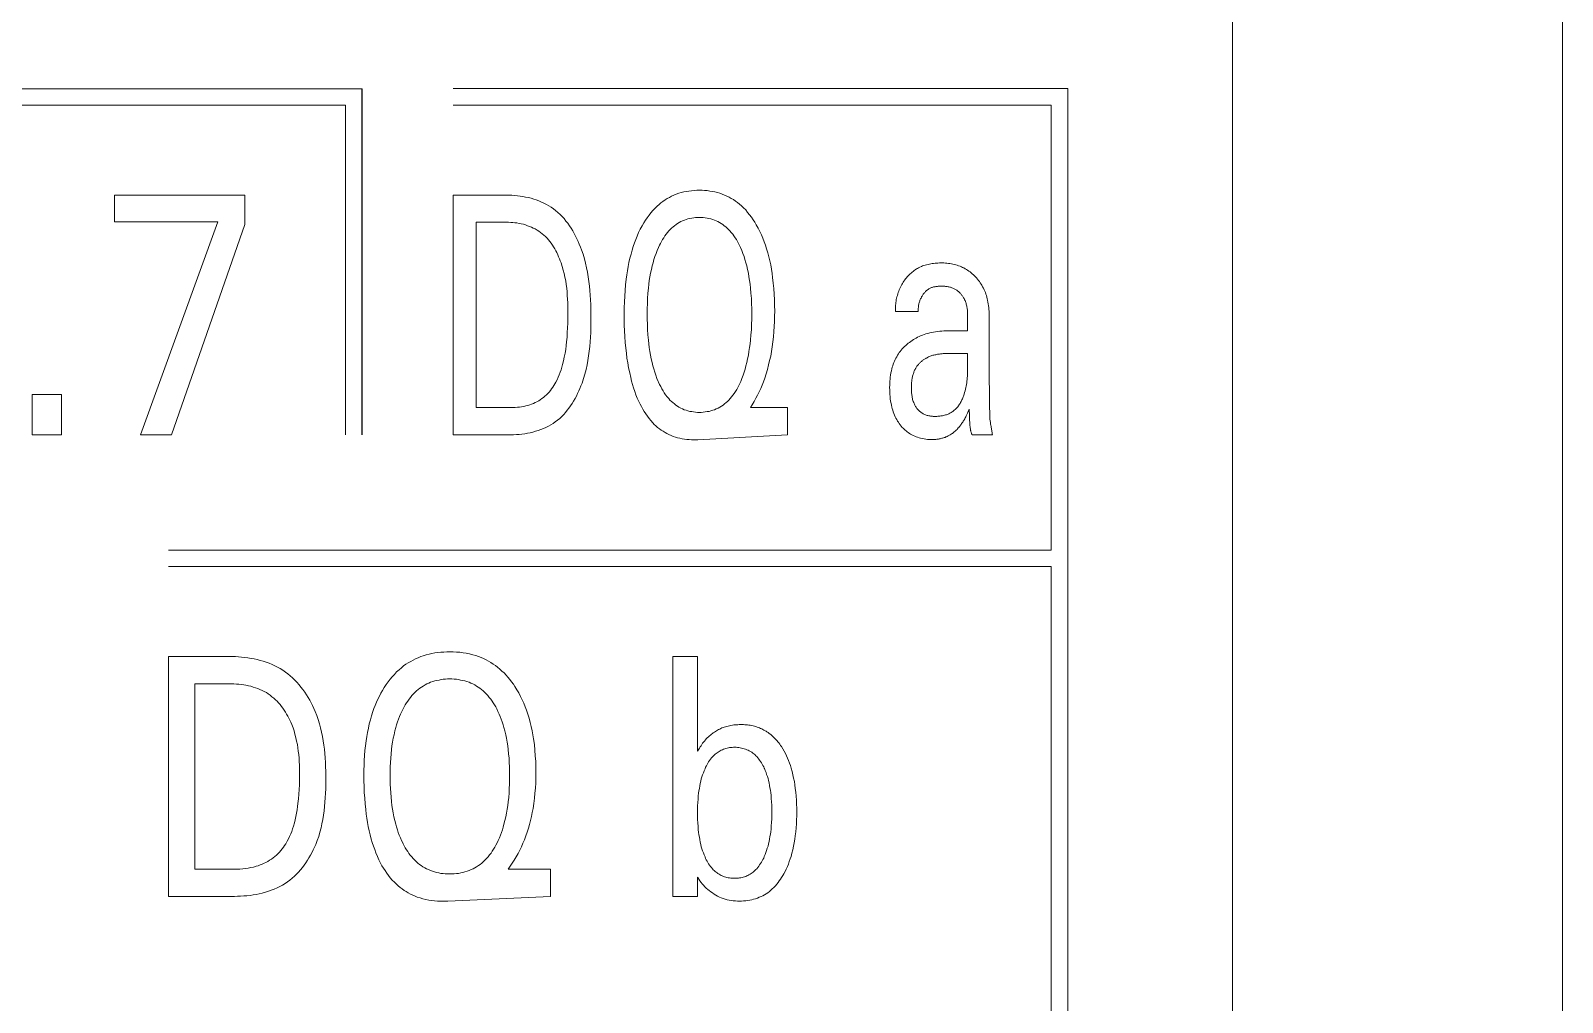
# Model space of a CAD drawing. Header units: millimetres. Extents: x 0 to 420, y 0 to 297.
# Drawn here: x 235.7 to 245.92, y 147.79 to 154.27 of the extents above; entities that cross this region are included whole.
import ezdxf

# ---------------------------------------------------------------- set-up
doc = ezdxf.new("R2010")
doc.units = ezdxf.units.MM
doc.layers.add('eProC - L2', color=41, linetype='Continuous', lineweight=20)

msp = doc.modelspace()

# ---------------------------------------------------------------- linework, layer by layer
at = {"layer": 'eProC - L2', "linetype": 'Continuous'}
for p, q in [((245.924, 167.515), (245.924, 121.115)), ((243.724, 127.543), (243.724, 160.901)), ((237.916, 153.885), (206.884, 153.885)), ((237.915, 151.575), (237.915, 153.885)), ((237.916, 151.575), (237.916, 153.885)), ((238.524, 153.886), (242.624, 153.886)), ((242.624, 153.886), (242.624, 144.846)), ((237.806, 153.775), (206.994, 153.775)), ((237.805, 151.575), (237.805, 153.775)), ((237.806, 151.575), (237.806, 153.775)), ((238.524, 153.776), (242.514, 153.776)), ((242.514, 153.776), (242.514, 150.806)), ((236.264, 152.996), (236.264, 153.175)), ((236.264, 153.175), (237.134, 153.175)), ((237.134, 153.175), (237.134, 152.979)), ((238.524, 151.575), (238.524, 153.175)), ((238.524, 153.175), (238.879, 153.175)), ((236.954, 152.996), (236.264, 152.996)), ((236.437, 151.575), (236.954, 152.996)), ((238.677, 152.994), (238.677, 151.757)), ((238.879, 152.994), (238.677, 152.994)), ((237.134, 152.979), (236.643, 151.575)), ((241.626, 152.399), (241.475, 152.399)), ((241.956, 152.269), (241.956, 152.364)), ((242.1, 152.364), (242.1, 151.976)), ((241.826, 152.269), (241.956, 152.269)), ((241.956, 152.118), (241.824, 152.118)), ((242.102, 151.808), (242.101, 151.892)), ((235.714, 151.575), (235.714, 151.845)), ((235.714, 151.845), (235.911, 151.845)), ((235.911, 151.845), (235.911, 151.575)), ((240.519, 151.776), (240.507, 151.757)), ((242.102, 151.746), (242.102, 151.808)), ((238.677, 151.757), (238.91, 151.757)), ((240.507, 151.757), (240.754, 151.757)), ((240.754, 151.757), (240.754, 151.575)), ((241.968, 151.704), (241.969, 151.674)), ((235.911, 151.575), (235.714, 151.575)), ((236.643, 151.575), (236.437, 151.575)), ((238.909, 151.575), (238.524, 151.575)), ((240.754, 151.575), (240.155, 151.543)), ((242.121, 151.575), (241.985, 151.575)), ((236.624, 150.806), (242.514, 150.806)), ((236.624, 150.696), (242.514, 150.696)), ((242.514, 150.696), (242.514, 144.845)), ((236.624, 148.495), (236.624, 150.095)), ((236.624, 150.095), (237.029, 150.095)), ((239.989, 148.495), (239.989, 150.095)), ((239.989, 150.095), (240.154, 150.095)), ((240.154, 150.095), (240.154, 149.465)), ((236.799, 149.914), (236.799, 148.677)), ((237.029, 149.914), (236.799, 149.914)), ((240.154, 149.465), (240.166, 149.485)), ((238.904, 148.696), (238.89, 148.677)), ((236.799, 148.677), (237.065, 148.677)), ((238.89, 148.677), (239.173, 148.677)), ((239.173, 148.677), (239.173, 148.495)), ((240.154, 148.624), (240.154, 148.495)), ((240.155, 148.621), (240.154, 148.624)), ((237.064, 148.495), (236.624, 148.495)), ((239.173, 148.495), (238.488, 148.463)), ((240.154, 148.495), (239.989, 148.495))]:
    msp.add_line(p, q, dxfattribs=at)
for points in [[(240.519, 151.776), (240.531, 151.797), (240.543, 151.819), (240.554, 151.84), (240.565, 151.862), (240.575, 151.885), (240.585, 151.907), (240.594, 151.93), (240.602, 151.953), (240.612, 151.983), (240.62, 152.012), (240.628, 152.042), (240.635, 152.071), (240.642, 152.101), (240.647, 152.131), (240.652, 152.162), (240.657, 152.196), (240.66, 152.23), (240.663, 152.264), (240.666, 152.298), (240.667, 152.332), (240.668, 152.367), (240.669, 152.401), (240.668, 152.439), (240.667, 152.476), (240.666, 152.514), (240.663, 152.551), (240.659, 152.588), (240.655, 152.626), (240.651, 152.653), (240.647, 152.681), (240.642, 152.709), (240.636, 152.736), (240.629, 152.763), (240.622, 152.79), (240.614, 152.817), (240.607, 152.841), (240.598, 152.864), (240.589, 152.887), (240.58, 152.91), (240.569, 152.932), (240.558, 152.954), (240.546, 152.976), (240.536, 152.994), (240.525, 153.011), (240.513, 153.028), (240.501, 153.044), (240.488, 153.06), (240.475, 153.076), (240.46, 153.09), (240.446, 153.104), (240.433, 153.115), (240.42, 153.126), (240.407, 153.135), (240.393, 153.145), (240.379, 153.153), (240.364, 153.161), (240.349, 153.169), (240.334, 153.175), (240.319, 153.182), (240.303, 153.187), (240.286, 153.192), (240.269, 153.196), (240.252, 153.2), (240.235, 153.202), (240.218, 153.205), (240.201, 153.206), (240.184, 153.207), (240.166, 153.207), (240.149, 153.207), (240.131, 153.206), (240.114, 153.204), (240.096, 153.202), (240.079, 153.199), (240.062, 153.196), (240.045, 153.192), (240.028, 153.187), (240.012, 153.181), (239.996, 153.175), (239.981, 153.168), (239.966, 153.16), (239.952, 153.152), (239.937, 153.143), (239.923, 153.133), (239.91, 153.123), (239.897, 153.113), (239.884, 153.101), (239.87, 153.087), (239.856, 153.072), (239.842, 153.057), (239.83, 153.041), (239.818, 153.024), (239.806, 153.007), (239.795, 152.99)], [(238.909, 151.575), (238.927, 151.576), (238.945, 151.577), (238.964, 151.578), (238.982, 151.58), (239.001, 151.582), (239.019, 151.586), (239.037, 151.589), (239.055, 151.594), (239.073, 151.599), (239.091, 151.604), (239.108, 151.61), (239.126, 151.617), (239.142, 151.625), (239.159, 151.633), (239.175, 151.642), (239.19, 151.652), (239.205, 151.662), (239.22, 151.673), (239.234, 151.685), (239.248, 151.697), (239.261, 151.711), (239.273, 151.724), (239.285, 151.739), (239.296, 151.754), (239.307, 151.769), (239.318, 151.784), (239.327, 151.801), (239.337, 151.817), (239.346, 151.834), (239.354, 151.851), (239.362, 151.868), (239.369, 151.885), (239.376, 151.903), (239.383, 151.921), (239.393, 151.951), (239.402, 151.981), (239.41, 152.011), (239.417, 152.042), (239.422, 152.072), (239.427, 152.103), (239.431, 152.134), (239.435, 152.165), (239.437, 152.196), (239.439, 152.227), (239.441, 152.258), (239.442, 152.29), (239.442, 152.321), (239.442, 152.352), (239.442, 152.383), (239.442, 152.414), (239.441, 152.445), (239.44, 152.476), (239.438, 152.507), (239.435, 152.538), (239.433, 152.568), (239.429, 152.599), (239.425, 152.629), (239.419, 152.66), (239.413, 152.69), (239.406, 152.72), (239.399, 152.75), (239.39, 152.78), (239.38, 152.81), (239.373, 152.828), (239.365, 152.847), (239.357, 152.865), (239.349, 152.884), (239.34, 152.902), (239.331, 152.919), (239.321, 152.937), (239.311, 152.954), (239.3, 152.971), (239.288, 152.987), (239.276, 153.002), (239.263, 153.018), (239.25, 153.032), (239.237, 153.046), (239.222, 153.06), (239.207, 153.072), (239.192, 153.084), (239.177, 153.094), (239.161, 153.104), (239.146, 153.113), (239.129, 153.121), (239.113, 153.129), (239.096, 153.136), (239.078, 153.143), (239.061, 153.148), (239.043, 153.154), (239.025, 153.158), (239.007, 153.162), (238.989, 153.166), (238.97, 153.169), (238.952, 153.171), (238.934, 153.173), (238.915, 153.174), (238.897, 153.175), (238.879, 153.175)], [(238.879, 152.994), (238.893, 152.994), (238.907, 152.993), (238.921, 152.992), (238.935, 152.991), (238.949, 152.989), (238.964, 152.986), (238.978, 152.983), (238.992, 152.98), (239.005, 152.976), (239.019, 152.971), (239.032, 152.966), (239.046, 152.961), (239.058, 152.955), (239.071, 152.949), (239.083, 152.942), (239.095, 152.934), (239.107, 152.926), (239.118, 152.917), (239.129, 152.908), (239.139, 152.898), (239.15, 152.888), (239.159, 152.877), (239.168, 152.865), (239.177, 152.854), (239.185, 152.842), (239.193, 152.829), (239.201, 152.817), (239.208, 152.804), (239.215, 152.791), (239.221, 152.777), (239.227, 152.764), (239.233, 152.75), (239.238, 152.736), (239.243, 152.722), (239.251, 152.699), (239.258, 152.675), (239.264, 152.651), (239.269, 152.627), (239.274, 152.603), (239.278, 152.579), (239.281, 152.554), (239.283, 152.53), (239.285, 152.505), (239.287, 152.481), (239.288, 152.456), (239.289, 152.432), (239.289, 152.407), (239.289, 152.383), (239.289, 152.352), (239.288, 152.32), (239.287, 152.289), (239.285, 152.258), (239.283, 152.227), (239.28, 152.196), (239.277, 152.171), (239.274, 152.145), (239.27, 152.12), (239.265, 152.094), (239.26, 152.069), (239.253, 152.044), (239.249, 152.027), (239.243, 152.01), (239.238, 151.993), (239.231, 151.976), (239.225, 151.959), (239.217, 151.943), (239.209, 151.927), (239.202, 151.915), (239.195, 151.904), (239.188, 151.893), (239.18, 151.882), (239.172, 151.871), (239.163, 151.861), (239.154, 151.851), (239.145, 151.842), (239.135, 151.833), (239.125, 151.824), (239.115, 151.817), (239.104, 151.809), (239.094, 151.803), (239.082, 151.796), (239.071, 151.79), (239.059, 151.785), (239.047, 151.78), (239.035, 151.776), (239.022, 151.772), (239.008, 151.768), (238.994, 151.765), (238.98, 151.762), (238.966, 151.76), (238.952, 151.759), (238.938, 151.758), (238.924, 151.757), (238.91, 151.757)], [(239.795, 152.99), (239.784, 152.969), (239.772, 152.947), (239.761, 152.925), (239.751, 152.902), (239.742, 152.879), (239.733, 152.856), (239.725, 152.832), (239.717, 152.808), (239.71, 152.781), (239.703, 152.754), (239.696, 152.726), (239.691, 152.698), (239.686, 152.67), (239.682, 152.642), (239.678, 152.614), (239.674, 152.576), (239.67, 152.538), (239.668, 152.5), (239.666, 152.462), (239.665, 152.423), (239.665, 152.385), (239.665, 152.346), (239.665, 152.308), (239.667, 152.269), (239.669, 152.231), (239.672, 152.192), (239.675, 152.154), (239.679, 152.121), (239.683, 152.088), (239.688, 152.055), (239.694, 152.022), (239.701, 151.99), (239.708, 151.958), (239.714, 151.934), (239.72, 151.911), (239.727, 151.888), (239.735, 151.865), (239.743, 151.842), (239.752, 151.82), (239.762, 151.798), (239.77, 151.781), (239.779, 151.764), (239.788, 151.747), (239.798, 151.731), (239.808, 151.715), (239.819, 151.7), (239.83, 151.685), (239.842, 151.67), (239.855, 151.656), (239.865, 151.645), (239.876, 151.635), (239.887, 151.625), (239.899, 151.616), (239.911, 151.607), (239.924, 151.599), (239.937, 151.591), (239.95, 151.584), (239.963, 151.577), (239.977, 151.571), (239.991, 151.565), (240.006, 151.56), (240.021, 151.556), (240.036, 151.552), (240.051, 151.549), (240.066, 151.547), (240.082, 151.545), (240.097, 151.544), (240.113, 151.543), (240.128, 151.543), (240.143, 151.543), (240.155, 151.543)], [(239.894, 151.926), (239.892, 151.932), (239.883, 151.952), (239.875, 151.973), (239.868, 151.993), (239.862, 152.015), (239.856, 152.036), (239.851, 152.057), (239.845, 152.082), (239.84, 152.107), (239.836, 152.132), (239.832, 152.157), (239.829, 152.182), (239.826, 152.208), (239.823, 152.243), (239.82, 152.278), (239.819, 152.313), (239.818, 152.348), (239.818, 152.383), (239.818, 152.417), (239.819, 152.452), (239.821, 152.486), (239.823, 152.521), (239.826, 152.555), (239.829, 152.58), (239.832, 152.605), (239.836, 152.629), (239.841, 152.654), (239.846, 152.679), (239.851, 152.703), (239.857, 152.724), (239.863, 152.745), (239.869, 152.765), (239.877, 152.786), (239.885, 152.806), (239.893, 152.826), (239.899, 152.84), (239.906, 152.853), (239.913, 152.866), (239.92, 152.878), (239.928, 152.891), (239.936, 152.903), (239.945, 152.915), (239.954, 152.926), (239.963, 152.937), (239.972, 152.946), (239.981, 152.955), (239.991, 152.963), (240, 152.971), (240.011, 152.979), (240.021, 152.986), (240.032, 152.992), (240.043, 152.998), (240.054, 153.004), (240.066, 153.008), (240.078, 153.013), (240.09, 153.016), (240.103, 153.019), (240.115, 153.022), (240.128, 153.023), (240.141, 153.025), (240.153, 153.026), (240.166, 153.026), (240.179, 153.026), (240.192, 153.025), (240.205, 153.023), (240.217, 153.022), (240.23, 153.019), (240.242, 153.016), (240.255, 153.013), (240.267, 153.008), (240.278, 153.004), (240.29, 152.998), (240.301, 152.992), (240.312, 152.986), (240.322, 152.979), (240.332, 152.971), (240.342, 152.963), (240.352, 152.955), (240.361, 152.946), (240.37, 152.937), (240.379, 152.926), (240.389, 152.915), (240.397, 152.903), (240.405, 152.891), (240.413, 152.878), (240.42, 152.866), (240.427, 152.853), (240.434, 152.839), (240.44, 152.826)], [(240.44, 152.826), (240.449, 152.806), (240.456, 152.786), (240.464, 152.766), (240.47, 152.745), (240.476, 152.724), (240.482, 152.703), (240.488, 152.679), (240.493, 152.654), (240.497, 152.629), (240.501, 152.605), (240.504, 152.58), (240.507, 152.555), (240.51, 152.521), (240.513, 152.486), (240.514, 152.452), (240.515, 152.417), (240.515, 152.383), (240.515, 152.348), (240.514, 152.313), (240.513, 152.277), (240.51, 152.242), (240.507, 152.207), (240.504, 152.182), (240.501, 152.157), (240.497, 152.132), (240.493, 152.107), (240.488, 152.082), (240.483, 152.057), (240.477, 152.035), (240.471, 152.014), (240.465, 151.993), (240.458, 151.973), (240.45, 151.952), (240.442, 151.932), (240.435, 151.918), (240.429, 151.904), (240.422, 151.891), (240.415, 151.878), (240.407, 151.865), (240.399, 151.852), (240.39, 151.84), (240.381, 151.828), (240.371, 151.817), (240.362, 151.807), (240.353, 151.798), (240.344, 151.79), (240.334, 151.782), (240.324, 151.774), (240.313, 151.767), (240.302, 151.76), (240.291, 151.754), (240.279, 151.748), (240.267, 151.743), (240.255, 151.739), (240.243, 151.735), (240.231, 151.732), (240.218, 151.73), (240.205, 151.728), (240.192, 151.726), (240.179, 151.725), (240.166, 151.725), (240.153, 151.725), (240.14, 151.726), (240.127, 151.728), (240.115, 151.73), (240.102, 151.732), (240.089, 151.735), (240.077, 151.739), (240.065, 151.743), (240.053, 151.748), (240.042, 151.754), (240.03, 151.76), (240.02, 151.767), (240.009, 151.774), (239.999, 151.782), (239.989, 151.79), (239.979, 151.798), (239.97, 151.807), (239.962, 151.817), (239.951, 151.829), (239.941, 151.842), (239.932, 151.855), (239.924, 151.869), (239.915, 151.883), (239.908, 151.897), (239.901, 151.911), (239.894, 151.926)], [(242.1, 152.364), (242.1, 152.376), (242.099, 152.388), (242.099, 152.4), (242.098, 152.412), (242.097, 152.424), (242.095, 152.437), (242.093, 152.449), (242.091, 152.461), (242.089, 152.473), (242.086, 152.483), (242.084, 152.494), (242.081, 152.504), (242.077, 152.514), (242.074, 152.524), (242.07, 152.534), (242.066, 152.544), (242.061, 152.554), (242.056, 152.564), (242.051, 152.573), (242.046, 152.581), (242.04, 152.59), (242.034, 152.598), (242.028, 152.606), (242.022, 152.614), (242.015, 152.622), (242.008, 152.63), (242.001, 152.637), (241.994, 152.644), (241.987, 152.65), (241.98, 152.656), (241.972, 152.663), (241.964, 152.668), (241.956, 152.674), (241.948, 152.679), (241.939, 152.684), (241.931, 152.689), (241.922, 152.693), (241.914, 152.697), (241.905, 152.701), (241.896, 152.704), (241.887, 152.707), (241.877, 152.71), (241.868, 152.712), (241.858, 152.715), (241.848, 152.717), (241.838, 152.718), (241.828, 152.719), (241.818, 152.72), (241.808, 152.721), (241.797, 152.722), (241.787, 152.722), (241.777, 152.722), (241.768, 152.722), (241.758, 152.721), (241.749, 152.721), (241.739, 152.72), (241.729, 152.719), (241.72, 152.718), (241.71, 152.716), (241.701, 152.715), (241.692, 152.713), (241.682, 152.71), (241.673, 152.708), (241.664, 152.705), (241.655, 152.702), (241.647, 152.698), (241.638, 152.695), (241.629, 152.69), (241.621, 152.686), (241.614, 152.682), (241.606, 152.677), (241.599, 152.672), (241.592, 152.666), (241.585, 152.661), (241.578, 152.655), (241.572, 152.649), (241.565, 152.643), (241.559, 152.636), (241.553, 152.63), (241.548, 152.623), (241.542, 152.616), (241.537, 152.609), (241.531, 152.601), (241.526, 152.594), (241.522, 152.586), (241.517, 152.578), (241.512, 152.57), (241.508, 152.561), (241.504, 152.552), (241.5, 152.543), (241.496, 152.534), (241.493, 152.525), (241.49, 152.516), (241.487, 152.506), (241.484, 152.497), (241.482, 152.487), (241.48, 152.478), (241.478, 152.468), (241.477, 152.459), (241.476, 152.449), (241.475, 152.44), (241.475, 152.43), (241.474, 152.42), (241.474, 152.411)], [(241.626, 152.399), (241.626, 152.404), (241.626, 152.409), (241.626, 152.415), (241.626, 152.42), (241.627, 152.425), (241.627, 152.431), (241.628, 152.436), (241.629, 152.441), (241.63, 152.447), (241.631, 152.452), (241.633, 152.457), (241.634, 152.462), (241.636, 152.468), (241.638, 152.473), (241.64, 152.478), (241.642, 152.483), (241.645, 152.488), (241.647, 152.493), (241.649, 152.497), (241.652, 152.501), (241.654, 152.505), (241.657, 152.509), (241.66, 152.513), (241.662, 152.517), (241.665, 152.521), (241.668, 152.525), (241.672, 152.528), (241.675, 152.532), (241.678, 152.535), (241.682, 152.538), (241.685, 152.541), (241.689, 152.544), (241.693, 152.546), (241.697, 152.549), (241.701, 152.551), (241.706, 152.554), (241.71, 152.556), (241.715, 152.558), (241.719, 152.559), (241.724, 152.561), (241.729, 152.562), (241.734, 152.563), (241.739, 152.564), (241.744, 152.565), (241.749, 152.566), (241.754, 152.566), (241.76, 152.567), (241.765, 152.567), (241.77, 152.568), (241.775, 152.568), (241.781, 152.568), (241.786, 152.568), (241.792, 152.568), (241.798, 152.567), (241.803, 152.567), (241.809, 152.566), (241.814, 152.566), (241.82, 152.565), (241.825, 152.564), (241.83, 152.563), (241.836, 152.561), (241.841, 152.56), (241.846, 152.558), (241.851, 152.557), (241.856, 152.555), (241.861, 152.552), (241.866, 152.55), (241.871, 152.548), (241.876, 152.545), (241.88, 152.542), (241.884, 152.54), (241.888, 152.537), (241.891, 152.534), (241.895, 152.531), (241.899, 152.528), (241.902, 152.524), (241.906, 152.521), (241.909, 152.517), (241.912, 152.514), (241.915, 152.51), (241.918, 152.506), (241.921, 152.502), (241.924, 152.498), (241.927, 152.494), (241.929, 152.49), (241.932, 152.486), (241.934, 152.481), (241.936, 152.477), (241.939, 152.471), (241.941, 152.465), (241.943, 152.459), (241.945, 152.453), (241.947, 152.447), (241.949, 152.441), (241.95, 152.434), (241.951, 152.428), (241.952, 152.422), (241.953, 152.415), (241.954, 152.409), (241.955, 152.402), (241.955, 152.396), (241.955, 152.389), (241.956, 152.383), (241.956, 152.376), (241.956, 152.37), (241.956, 152.364)], [(241.474, 152.411), (241.475, 152.409), (241.475, 152.408), (241.475, 152.407), (241.475, 152.406), (241.475, 152.405), (241.475, 152.404), (241.475, 152.402), (241.475, 152.401), (241.475, 152.4), (241.475, 152.399)], [(241.826, 152.269), (241.812, 152.269), (241.798, 152.269), (241.784, 152.268), (241.77, 152.267), (241.756, 152.265), (241.742, 152.263), (241.728, 152.261), (241.715, 152.258), (241.703, 152.255), (241.69, 152.252), (241.678, 152.249), (241.666, 152.244), (241.654, 152.24), (241.642, 152.235), (241.632, 152.231), (241.622, 152.226), (241.613, 152.221), (241.603, 152.216), (241.594, 152.211), (241.585, 152.205), (241.576, 152.199), (241.567, 152.192), (241.559, 152.186), (241.551, 152.179), (241.543, 152.172), (241.535, 152.164), (241.527, 152.157), (241.52, 152.149), (241.513, 152.141), (241.506, 152.132), (241.5, 152.124), (241.494, 152.115), (241.488, 152.106), (241.483, 152.096), (241.477, 152.087), (241.472, 152.077), (241.468, 152.067), (241.464, 152.057), (241.46, 152.046), (241.456, 152.036), (241.453, 152.026), (241.45, 152.015), (241.447, 152.002), (241.444, 151.988), (241.442, 151.974), (241.44, 151.961), (241.438, 151.947), (241.437, 151.933), (241.436, 151.919), (241.436, 151.906), (241.435, 151.892), (241.436, 151.876), (241.436, 151.861), (241.437, 151.845), (241.438, 151.83), (241.44, 151.815), (241.442, 151.799), (241.445, 151.784), (241.447, 151.773), (241.45, 151.761), (241.453, 151.75), (241.456, 151.739), (241.46, 151.728), (241.464, 151.717), (241.468, 151.706), (241.473, 151.695), (241.477, 151.686), (241.483, 151.677), (241.488, 151.667), (241.494, 151.659), (241.5, 151.65), (241.506, 151.641), (241.513, 151.633), (241.52, 151.625), (241.526, 151.619), (241.532, 151.613), (241.539, 151.606), (241.546, 151.601), (241.553, 151.595), (241.56, 151.59), (241.567, 151.585), (241.575, 151.58), (241.584, 151.575), (241.593, 151.57), (241.603, 151.566), (241.613, 151.562), (241.622, 151.559), (241.632, 151.556), (241.642, 151.553), (241.653, 151.55), (241.665, 151.548), (241.676, 151.546), (241.687, 151.545), (241.698, 151.544), (241.71, 151.544), (241.721, 151.544)], [(241.956, 152.118), (241.956, 152.023), (241.956, 152.011), (241.956, 152), (241.955, 151.989), (241.955, 151.978), (241.954, 151.967), (241.953, 151.956), (241.952, 151.945), (241.951, 151.934), (241.95, 151.923), (241.948, 151.912), (241.946, 151.901), (241.944, 151.891), (241.942, 151.88), (241.939, 151.869), (241.936, 151.858), (241.933, 151.847), (241.931, 151.841), (241.928, 151.834), (241.926, 151.828), (241.923, 151.822), (241.921, 151.815), (241.918, 151.809), (241.915, 151.803), (241.912, 151.797), (241.909, 151.791), (241.905, 151.785), (241.902, 151.779), (241.898, 151.774), (241.894, 151.768), (241.89, 151.763), (241.886, 151.758), (241.881, 151.753), (241.877, 151.748), (241.872, 151.744), (241.867, 151.739), (241.862, 151.735), (241.857, 151.732), (241.852, 151.728), (241.847, 151.725), (241.842, 151.722), (241.836, 151.719), (241.831, 151.716), (241.825, 151.714), (241.819, 151.712), (241.814, 151.709), (241.808, 151.708), (241.802, 151.706), (241.795, 151.704), (241.789, 151.703), (241.783, 151.702), (241.777, 151.701), (241.77, 151.7), (241.764, 151.699), (241.758, 151.699), (241.751, 151.698), (241.745, 151.698), (241.739, 151.698), (241.733, 151.698), (241.727, 151.698), (241.721, 151.699), (241.715, 151.699), (241.709, 151.7), (241.703, 151.701), (241.697, 151.702), (241.691, 151.704), (241.686, 151.705), (241.68, 151.707), (241.675, 151.709), (241.669, 151.711), (241.664, 151.714), (241.659, 151.716), (241.654, 151.719), (241.649, 151.722), (241.645, 151.725), (241.641, 151.729), (241.637, 151.732), (241.633, 151.736), (241.629, 151.739), (241.625, 151.743), (241.622, 151.747), (241.618, 151.751), (241.615, 151.756), (241.612, 151.76), (241.609, 151.765), (241.606, 151.769), (241.604, 151.774), (241.601, 151.779), (241.599, 151.784), (241.596, 151.79), (241.593, 151.797), (241.591, 151.804), (241.589, 151.811), (241.587, 151.818), (241.586, 151.825), (241.585, 151.833), (241.583, 151.84), (241.583, 151.847), (241.582, 151.854), (241.581, 151.862), (241.581, 151.869), (241.581, 151.876), (241.581, 151.883), (241.581, 151.891)], [(241.581, 151.891), (241.581, 151.897), (241.581, 151.902), (241.581, 151.908), (241.581, 151.914), (241.582, 151.92), (241.582, 151.926), (241.583, 151.932), (241.584, 151.938), (241.584, 151.944), (241.585, 151.95), (241.586, 151.956), (241.588, 151.962), (241.589, 151.967), (241.59, 151.973), (241.592, 151.979), (241.594, 151.984), (241.596, 151.99), (241.598, 151.995), (241.6, 152.001), (241.602, 152.006), (241.605, 152.012), (241.608, 152.017), (241.61, 152.021), (241.613, 152.025), (241.615, 152.029), (241.618, 152.033), (241.621, 152.037), (241.624, 152.041), (241.627, 152.045), (241.63, 152.048), (241.634, 152.052), (241.637, 152.055), (241.641, 152.059), (241.644, 152.062), (241.648, 152.065), (241.652, 152.069), (241.656, 152.072), (241.66, 152.075), (241.664, 152.077), (241.668, 152.08), (241.672, 152.083), (241.676, 152.085), (241.68, 152.088), (241.685, 152.09), (241.689, 152.092), (241.695, 152.095), (241.7, 152.098), (241.706, 152.1), (241.712, 152.102), (241.718, 152.104), (241.724, 152.106), (241.73, 152.107), (241.736, 152.109), (241.743, 152.11), (241.749, 152.112), (241.755, 152.113), (241.761, 152.114), (241.768, 152.114), (241.774, 152.115), (241.78, 152.116), (241.787, 152.116), (241.793, 152.117), (241.799, 152.117), (241.805, 152.117), (241.812, 152.117), (241.818, 152.117), (241.824, 152.118)], [(242.101, 151.892), (242.1, 151.92), (242.1, 151.948), (242.1, 151.976)], [(241.721, 151.544), (241.727, 151.544), (241.733, 151.544), (241.738, 151.544), (241.744, 151.545), (241.75, 151.546), (241.755, 151.546), (241.761, 151.547), (241.767, 151.548), (241.772, 151.549), (241.778, 151.55), (241.783, 151.552), (241.789, 151.553), (241.794, 151.555), (241.8, 151.557), (241.805, 151.558), (241.81, 151.561), (241.815, 151.563), (241.82, 151.565), (241.825, 151.568), (241.83, 151.57), (241.835, 151.573), (241.84, 151.576), (241.845, 151.579), (241.849, 151.582), (241.854, 151.585), (241.859, 151.588), (241.863, 151.592), (241.867, 151.595), (241.872, 151.599), (241.876, 151.603), (241.88, 151.607), (241.885, 151.611), (241.889, 151.616), (241.893, 151.621), (241.897, 151.625), (241.901, 151.63), (241.905, 151.635), (241.909, 151.64), (241.913, 151.645), (241.916, 151.65), (241.92, 151.655), (241.923, 151.66), (241.927, 151.666), (241.93, 151.671), (241.933, 151.676), (241.937, 151.683), (241.94, 151.689), (241.943, 151.696), (241.947, 151.703), (241.951, 151.711), (241.954, 151.719), (241.96, 151.732), (241.966, 151.746)], [(241.966, 151.746), (241.966, 151.74), (241.967, 151.734), (241.967, 151.728), (241.968, 151.722), (241.968, 151.716), (241.968, 151.71), (241.968, 151.704)], [(241.969, 151.674), (241.969, 151.668), (241.97, 151.662), (241.97, 151.657), (241.97, 151.652), (241.97, 151.647), (241.971, 151.641), (241.971, 151.636), (241.972, 151.631), (241.972, 151.626), (241.973, 151.621), (241.974, 151.616), (241.975, 151.611), (241.976, 151.605), (241.977, 151.602), (241.978, 151.598), (241.979, 151.594), (241.98, 151.59), (241.981, 151.587), (241.982, 151.583), (241.983, 151.579), (241.985, 151.575)], [(242.116, 151.611), (242.112, 151.632), (242.11, 151.639), (242.109, 151.646), (242.108, 151.657), (242.106, 151.668), (242.105, 151.679), (242.104, 151.69), (242.104, 151.701), (242.103, 151.713), (242.103, 151.724), (242.103, 151.735), (242.102, 151.746)], [(242.121, 151.575), (242.12, 151.583), (242.119, 151.59), (242.118, 151.597), (242.117, 151.604), (242.116, 151.611)], [(238.904, 148.696), (238.918, 148.717), (238.931, 148.738), (238.944, 148.76), (238.956, 148.782), (238.968, 148.804), (238.979, 148.827), (238.989, 148.85), (238.999, 148.873), (239.008, 148.899), (239.017, 148.924), (239.025, 148.95), (239.033, 148.976), (239.04, 149.002), (239.046, 149.029), (239.051, 149.055), (239.056, 149.082), (239.061, 149.116), (239.066, 149.15), (239.069, 149.184), (239.072, 149.218), (239.074, 149.252), (239.075, 149.287), (239.075, 149.321), (239.075, 149.359), (239.074, 149.396), (239.071, 149.434), (239.069, 149.471), (239.065, 149.508), (239.06, 149.546), (239.055, 149.574), (239.05, 149.601), (239.044, 149.629), (239.037, 149.656), (239.03, 149.684), (239.022, 149.711), (239.013, 149.737), (239.004, 149.761), (238.995, 149.784), (238.984, 149.807), (238.973, 149.83), (238.961, 149.853), (238.949, 149.874), (238.935, 149.896), (238.925, 149.912), (238.913, 149.928), (238.901, 149.943), (238.889, 149.958), (238.876, 149.972), (238.863, 149.986), (238.849, 149.999), (238.835, 150.012), (238.82, 150.024), (238.806, 150.035), (238.79, 150.046), (238.775, 150.056), (238.759, 150.065), (238.743, 150.074), (238.726, 150.082), (238.71, 150.089), (238.693, 150.096), (238.675, 150.102), (238.654, 150.108), (238.633, 150.113), (238.611, 150.118), (238.589, 150.121), (238.567, 150.124), (238.545, 150.126), (238.523, 150.127), (238.501, 150.127), (238.481, 150.127), (238.461, 150.126), (238.441, 150.125), (238.421, 150.122), (238.402, 150.12), (238.382, 150.116), (238.363, 150.112), (238.343, 150.107), (238.324, 150.101), (238.307, 150.095), (238.29, 150.088), (238.273, 150.08), (238.256, 150.072), (238.24, 150.063), (238.224, 150.054), (238.208, 150.044), (238.193, 150.033), (238.179, 150.021), (238.162, 150.007), (238.146, 149.993), (238.131, 149.977), (238.117, 149.961), (238.103, 149.945), (238.09, 149.928), (238.077, 149.91)], [(237.064, 148.495), (237.084, 148.496), (237.105, 148.496), (237.126, 148.498), (237.147, 148.499), (237.168, 148.502), (237.189, 148.505), (237.209, 148.508), (237.23, 148.512), (237.25, 148.517), (237.271, 148.523), (237.291, 148.529), (237.31, 148.536), (237.33, 148.543), (237.348, 148.552), (237.367, 148.561), (237.385, 148.571), (237.403, 148.582), (237.419, 148.593), (237.434, 148.604), (237.449, 148.617), (237.464, 148.63), (237.478, 148.643), (237.491, 148.658), (237.504, 148.672), (237.517, 148.687), (237.529, 148.703), (237.54, 148.719), (237.551, 148.736), (237.561, 148.753), (237.571, 148.77), (237.581, 148.787), (237.59, 148.805), (237.598, 148.823), (237.606, 148.841), (237.616, 148.868), (237.626, 148.896), (237.634, 148.924), (237.642, 148.952), (237.648, 148.98), (237.654, 149.009), (237.659, 149.038), (237.663, 149.067), (237.666, 149.096), (237.668, 149.125), (237.67, 149.154), (237.672, 149.184), (237.673, 149.213), (237.673, 149.243), (237.673, 149.272), (237.673, 149.302), (237.673, 149.331), (237.672, 149.36), (237.671, 149.389), (237.669, 149.419), (237.667, 149.448), (237.664, 149.477), (237.66, 149.505), (237.656, 149.534), (237.651, 149.563), (237.645, 149.591), (237.638, 149.619), (237.631, 149.647), (237.622, 149.675), (237.613, 149.702), (237.602, 149.73), (237.594, 149.749), (237.585, 149.768), (237.576, 149.786), (237.566, 149.805), (237.555, 149.823), (237.544, 149.841), (237.533, 149.858), (237.52, 149.875), (237.508, 149.892), (237.495, 149.908), (237.481, 149.924), (237.467, 149.939), (237.452, 149.953), (237.436, 149.967), (237.421, 149.98), (237.404, 149.992), (237.387, 150.004), (237.37, 150.015), (237.352, 150.025), (237.333, 150.034), (237.315, 150.043), (237.295, 150.051), (237.276, 150.058), (237.256, 150.064), (237.236, 150.07), (237.216, 150.075), (237.195, 150.08), (237.175, 150.083), (237.154, 150.087), (237.133, 150.09), (237.112, 150.092), (237.091, 150.093), (237.071, 150.095), (237.05, 150.095), (237.029, 150.095)], [(238.19, 148.846), (238.187, 148.852), (238.179, 148.869), (238.171, 148.886), (238.164, 148.904), (238.157, 148.922), (238.151, 148.94), (238.145, 148.959), (238.14, 148.977), (238.134, 149.002), (238.128, 149.027), (238.123, 149.052), (238.119, 149.077), (238.115, 149.102), (238.112, 149.128), (238.109, 149.157), (238.107, 149.186), (238.105, 149.215), (238.103, 149.244), (238.103, 149.274), (238.103, 149.303), (238.103, 149.332), (238.104, 149.36), (238.105, 149.389), (238.107, 149.418), (238.109, 149.446), (238.112, 149.475), (238.115, 149.5), (238.119, 149.525), (238.124, 149.55), (238.129, 149.574), (238.134, 149.599), (238.141, 149.623), (238.146, 149.641), (238.152, 149.659), (238.158, 149.677), (238.165, 149.695), (238.172, 149.712), (238.18, 149.729), (238.189, 149.746), (238.196, 149.76), (238.204, 149.773), (238.212, 149.786), (238.22, 149.799), (238.229, 149.811), (238.238, 149.823), (238.248, 149.835), (238.258, 149.846), (238.269, 149.857), (238.279, 149.866), (238.29, 149.875), (238.301, 149.884), (238.312, 149.892), (238.324, 149.899), (238.336, 149.906), (238.348, 149.913), (238.36, 149.918), (238.373, 149.924), (238.387, 149.929), (238.4, 149.933), (238.414, 149.936), (238.429, 149.939), (238.443, 149.942), (238.457, 149.944), (238.472, 149.945), (238.486, 149.946), (238.501, 149.946), (238.515, 149.946), (238.53, 149.945), (238.545, 149.944), (238.559, 149.942), (238.573, 149.939), (238.588, 149.936), (238.602, 149.933), (238.615, 149.929), (238.629, 149.924), (238.642, 149.918), (238.654, 149.913), (238.667, 149.906), (238.679, 149.899), (238.69, 149.892), (238.702, 149.884), (238.713, 149.875), (238.723, 149.866), (238.733, 149.857), (238.744, 149.846), (238.755, 149.835), (238.764, 149.823), (238.774, 149.811), (238.783, 149.799), (238.791, 149.786), (238.799, 149.773), (238.807, 149.76), (238.814, 149.746)], [(237.029, 149.914), (237.045, 149.914), (237.061, 149.913), (237.077, 149.912), (237.093, 149.911), (237.109, 149.909), (237.126, 149.907), (237.141, 149.904), (237.157, 149.901), (237.173, 149.897), (237.189, 149.892), (237.204, 149.888), (237.219, 149.882), (237.234, 149.876), (237.248, 149.87), (237.263, 149.862), (237.277, 149.855), (237.29, 149.846), (237.302, 149.838), (237.314, 149.828), (237.326, 149.819), (237.337, 149.808), (237.348, 149.798), (237.358, 149.786), (237.368, 149.775), (237.378, 149.763), (237.387, 149.751), (237.396, 149.738), (237.404, 149.725), (237.412, 149.712), (237.42, 149.698), (237.427, 149.685), (237.434, 149.671), (237.44, 149.657), (237.446, 149.642), (237.455, 149.621), (237.462, 149.599), (237.468, 149.577), (237.474, 149.554), (237.479, 149.532), (237.484, 149.509), (237.487, 149.487), (237.49, 149.464), (237.493, 149.441), (237.495, 149.418), (237.496, 149.395), (237.497, 149.372), (237.498, 149.349), (237.498, 149.326), (237.498, 149.303), (237.498, 149.272), (237.497, 149.24), (237.496, 149.209), (237.494, 149.178), (237.492, 149.147), (237.488, 149.116), (237.485, 149.094), (237.482, 149.072), (237.478, 149.05), (237.474, 149.029), (237.469, 149.007), (237.464, 148.986), (237.458, 148.964), (237.452, 148.947), (237.446, 148.929), (237.44, 148.912), (237.432, 148.896), (237.425, 148.879), (237.416, 148.863), (237.407, 148.847), (237.399, 148.835), (237.391, 148.823), (237.382, 148.812), (237.374, 148.801), (237.364, 148.791), (237.354, 148.78), (237.344, 148.771), (237.333, 148.761), (237.322, 148.753), (237.311, 148.744), (237.299, 148.736), (237.287, 148.729), (237.274, 148.722), (237.262, 148.716), (237.249, 148.71), (237.235, 148.705), (237.222, 148.7), (237.208, 148.696), (237.191, 148.691), (237.173, 148.687), (237.155, 148.684), (237.137, 148.681), (237.119, 148.679), (237.101, 148.678), (237.083, 148.677), (237.065, 148.677)], [(238.077, 149.91), (238.064, 149.889), (238.052, 149.87), (238.041, 149.851), (238.031, 149.831), (238.021, 149.811), (238.012, 149.791), (238.003, 149.77), (237.995, 149.749), (237.988, 149.728), (237.979, 149.701), (237.971, 149.674), (237.964, 149.646), (237.958, 149.618), (237.952, 149.59), (237.947, 149.562), (237.943, 149.534), (237.938, 149.501), (237.935, 149.469), (237.932, 149.436), (237.93, 149.403), (237.929, 149.371), (237.928, 149.338), (237.927, 149.305), (237.928, 149.266), (237.929, 149.228), (237.93, 149.189), (237.933, 149.151), (237.936, 149.112), (237.94, 149.074), (237.943, 149.045), (237.948, 149.017), (237.952, 148.989), (237.957, 148.961), (237.963, 148.933), (237.97, 148.905), (237.977, 148.878), (237.984, 148.854), (237.991, 148.831), (238, 148.808), (238.008, 148.785), (238.018, 148.762), (238.028, 148.74), (238.039, 148.718), (238.048, 148.7), (238.058, 148.683), (238.069, 148.667), (238.08, 148.65), (238.092, 148.634), (238.104, 148.619), (238.117, 148.604), (238.131, 148.59), (238.145, 148.576), (238.157, 148.565), (238.17, 148.555), (238.183, 148.545), (238.196, 148.535), (238.21, 148.527), (238.224, 148.518), (238.239, 148.511), (238.254, 148.503), (238.269, 148.497), (238.284, 148.491), (238.303, 148.485), (238.322, 148.479), (238.341, 148.475), (238.36, 148.471), (238.379, 148.468), (238.399, 148.466), (238.418, 148.464), (238.438, 148.463), (238.457, 148.463), (238.474, 148.463), (238.488, 148.463)], [(238.814, 149.746), (238.822, 149.729), (238.83, 149.712), (238.837, 149.695), (238.844, 149.677), (238.85, 149.659), (238.856, 149.641), (238.862, 149.623), (238.868, 149.599), (238.874, 149.574), (238.879, 149.55), (238.883, 149.525), (238.887, 149.5), (238.89, 149.475), (238.893, 149.446), (238.896, 149.418), (238.898, 149.389), (238.899, 149.36), (238.9, 149.332), (238.9, 149.303), (238.9, 149.274), (238.899, 149.244), (238.898, 149.215), (238.896, 149.186), (238.894, 149.156), (238.891, 149.127), (238.887, 149.102), (238.884, 149.077), (238.879, 149.051), (238.874, 149.026), (238.869, 149.002), (238.862, 148.977), (238.857, 148.958), (238.852, 148.94), (238.845, 148.922), (238.839, 148.904), (238.832, 148.886), (238.824, 148.869), (238.816, 148.852), (238.808, 148.838), (238.801, 148.824), (238.793, 148.81), (238.784, 148.797), (238.776, 148.784), (238.766, 148.772), (238.756, 148.76), (238.746, 148.748), (238.735, 148.737), (238.725, 148.727), (238.714, 148.718), (238.703, 148.709), (238.692, 148.701), (238.68, 148.693), (238.668, 148.686), (238.656, 148.68), (238.643, 148.674), (238.63, 148.668), (238.616, 148.663), (238.602, 148.659), (238.588, 148.655), (238.574, 148.652), (238.559, 148.649), (238.545, 148.648), (238.53, 148.646), (238.516, 148.645), (238.501, 148.645), (238.486, 148.645), (238.471, 148.646), (238.457, 148.648), (238.442, 148.649), (238.428, 148.652), (238.413, 148.655), (238.399, 148.659), (238.385, 148.663), (238.372, 148.668), (238.359, 148.674), (238.346, 148.68), (238.334, 148.686), (238.322, 148.693), (238.31, 148.701), (238.299, 148.709), (238.288, 148.718), (238.277, 148.727), (238.267, 148.737), (238.257, 148.748), (238.247, 148.759), (238.237, 148.77), (238.228, 148.782), (238.22, 148.795), (238.212, 148.807), (238.204, 148.82), (238.197, 148.833), (238.19, 148.846)], [(240.713, 149.495), (240.708, 149.503), (240.702, 149.511), (240.696, 149.519), (240.69, 149.527), (240.684, 149.534), (240.677, 149.542), (240.67, 149.549), (240.663, 149.556), (240.656, 149.563), (240.65, 149.568), (240.644, 149.573), (240.637, 149.579), (240.631, 149.583), (240.624, 149.588), (240.617, 149.593), (240.611, 149.597), (240.604, 149.601), (240.596, 149.605), (240.589, 149.609), (240.582, 149.613), (240.574, 149.616), (240.567, 149.619), (240.559, 149.622), (240.551, 149.625), (240.542, 149.628), (240.533, 149.631), (240.524, 149.633), (240.515, 149.635), (240.506, 149.637), (240.497, 149.638), (240.488, 149.639), (240.478, 149.64), (240.469, 149.641), (240.46, 149.642), (240.45, 149.642), (240.441, 149.642), (240.432, 149.642), (240.423, 149.641), (240.413, 149.641), (240.404, 149.64), (240.395, 149.639), (240.386, 149.638), (240.376, 149.636), (240.367, 149.634), (240.358, 149.632), (240.349, 149.63), (240.34, 149.627), (240.332, 149.625), (240.324, 149.622), (240.316, 149.619), (240.309, 149.616), (240.302, 149.612), (240.294, 149.608), (240.287, 149.605), (240.28, 149.601), (240.273, 149.596), (240.266, 149.592), (240.259, 149.587), (240.253, 149.582), (240.246, 149.578), (240.24, 149.572), (240.233, 149.566), (240.226, 149.56), (240.219, 149.553), (240.212, 149.546), (240.206, 149.539), (240.2, 149.532), (240.194, 149.524), (240.188, 149.517), (240.182, 149.509), (240.177, 149.501), (240.171, 149.493), (240.166, 149.485)], [(240.204, 148.759), (240.198, 148.772), (240.193, 148.786), (240.188, 148.799), (240.183, 148.813), (240.179, 148.827), (240.176, 148.841), (240.172, 148.857), (240.169, 148.874), (240.166, 148.89), (240.163, 148.906), (240.161, 148.923), (240.159, 148.939), (240.157, 148.962), (240.156, 148.985), (240.154, 149.008), (240.154, 149.031), (240.154, 149.053), (240.154, 149.076), (240.154, 149.099), (240.156, 149.121), (240.157, 149.144), (240.159, 149.167), (240.161, 149.183), (240.163, 149.2), (240.166, 149.216), (240.169, 149.232), (240.172, 149.248), (240.176, 149.265), (240.179, 149.279), (240.183, 149.293), (240.188, 149.306), (240.193, 149.32), (240.198, 149.334), (240.204, 149.347), (240.208, 149.357), (240.213, 149.366), (240.217, 149.375), (240.223, 149.384), (240.228, 149.393), (240.234, 149.402), (240.24, 149.41), (240.247, 149.419), (240.254, 149.426), (240.259, 149.432), (240.265, 149.438), (240.271, 149.444), (240.278, 149.449), (240.284, 149.454), (240.291, 149.458), (240.298, 149.463), (240.305, 149.467), (240.312, 149.471), (240.32, 149.474), (240.327, 149.477), (240.335, 149.48), (240.343, 149.482), (240.351, 149.484), (240.36, 149.486), (240.368, 149.488), (240.376, 149.489), (240.384, 149.489), (240.393, 149.49), (240.401, 149.49), (240.411, 149.49), (240.42, 149.489), (240.429, 149.488), (240.438, 149.487), (240.448, 149.485), (240.457, 149.483), (240.466, 149.481), (240.474, 149.478), (240.483, 149.474), (240.491, 149.471), (240.499, 149.467), (240.507, 149.462), (240.515, 149.457), (240.522, 149.452), (240.529, 149.446), (240.536, 149.441), (240.543, 149.434), (240.549, 149.428), (240.556, 149.42), (240.562, 149.412), (240.568, 149.404), (240.574, 149.396), (240.58, 149.387), (240.585, 149.378), (240.59, 149.369), (240.595, 149.36), (240.599, 149.35), (240.6, 149.348)], [(240.155, 148.621), (240.162, 148.61), (240.17, 148.6), (240.177, 148.589), (240.185, 148.579), (240.194, 148.57), (240.203, 148.56), (240.212, 148.551), (240.222, 148.542), (240.232, 148.534), (240.242, 148.526), (240.253, 148.518), (240.264, 148.51), (240.276, 148.503), (240.288, 148.497), (240.3, 148.491), (240.312, 148.486), (240.324, 148.481), (240.338, 148.477), (240.351, 148.473), (240.365, 148.47), (240.378, 148.468), (240.392, 148.466), (240.406, 148.465), (240.42, 148.464), (240.434, 148.464), (240.448, 148.464), (240.461, 148.465), (240.475, 148.466), (240.488, 148.467), (240.502, 148.47), (240.515, 148.472), (240.528, 148.476), (240.541, 148.48), (240.554, 148.484), (240.566, 148.489), (240.578, 148.494), (240.589, 148.5), (240.601, 148.506), (240.612, 148.513), (240.622, 148.52), (240.633, 148.528), (240.643, 148.536), (240.652, 148.545), (240.663, 148.555), (240.673, 148.565), (240.682, 148.576), (240.691, 148.587), (240.699, 148.598), (240.708, 148.61), (240.715, 148.622), (240.723, 148.634), (240.73, 148.646), (240.738, 148.662), (240.746, 148.678), (240.753, 148.695), (240.76, 148.711), (240.766, 148.728), (240.772, 148.745), (240.778, 148.762), (240.784, 148.784), (240.79, 148.807), (240.795, 148.83), (240.799, 148.853), (240.803, 148.876), (240.806, 148.899), (240.809, 148.926), (240.812, 148.952), (240.814, 148.979), (240.815, 149.006), (240.816, 149.032), (240.816, 149.059), (240.816, 149.085), (240.815, 149.111), (240.814, 149.138), (240.812, 149.164), (240.809, 149.19), (240.806, 149.216), (240.803, 149.239), (240.8, 149.261), (240.795, 149.284), (240.79, 149.306), (240.785, 149.329), (240.778, 149.351), (240.773, 149.368), (240.767, 149.384), (240.761, 149.401), (240.754, 149.417), (240.747, 149.433), (240.74, 149.448), (240.731, 149.464), (240.723, 149.479), (240.713, 149.495)], [(240.6, 149.348), (240.606, 149.335), (240.611, 149.322), (240.615, 149.309), (240.62, 149.296), (240.624, 149.282), (240.627, 149.269), (240.631, 149.253), (240.634, 149.236), (240.637, 149.22), (240.64, 149.204), (240.642, 149.187), (240.644, 149.171), (240.646, 149.149), (240.648, 149.126), (240.649, 149.103), (240.65, 149.081), (240.65, 149.058), (240.65, 149.035), (240.649, 149.012), (240.648, 148.989), (240.646, 148.967), (240.644, 148.944), (240.642, 148.927), (240.64, 148.911), (240.637, 148.894), (240.634, 148.877), (240.631, 148.861), (240.627, 148.845), (240.624, 148.83), (240.619, 148.816), (240.615, 148.802), (240.61, 148.788), (240.605, 148.774), (240.599, 148.761), (240.595, 148.751), (240.59, 148.742), (240.585, 148.732), (240.58, 148.723), (240.574, 148.714), (240.568, 148.705), (240.562, 148.697), (240.556, 148.688), (240.549, 148.68), (240.543, 148.674), (240.537, 148.668), (240.531, 148.663), (240.525, 148.658), (240.518, 148.653), (240.511, 148.648), (240.504, 148.643), (240.497, 148.639), (240.49, 148.635), (240.483, 148.632), (240.475, 148.629), (240.467, 148.626), (240.459, 148.623), (240.451, 148.621), (240.442, 148.62), (240.434, 148.618), (240.426, 148.617), (240.417, 148.616), (240.409, 148.616), (240.4, 148.616), (240.392, 148.616), (240.384, 148.616), (240.375, 148.617), (240.367, 148.618), (240.359, 148.619), (240.35, 148.621), (240.342, 148.623), (240.334, 148.626), (240.327, 148.628), (240.319, 148.632), (240.311, 148.635), (240.304, 148.639), (240.297, 148.643), (240.29, 148.647), (240.284, 148.652), (240.277, 148.657), (240.271, 148.662), (240.265, 148.668), (240.259, 148.673), (240.253, 148.679), (240.246, 148.687), (240.24, 148.695), (240.234, 148.704), (240.228, 148.712), (240.222, 148.721), (240.217, 148.73), (240.212, 148.74), (240.208, 148.749), (240.204, 148.759)]]:
    msp.add_lwpolyline(points, dxfattribs=at)

doc.saveas('drawing.dxf')
